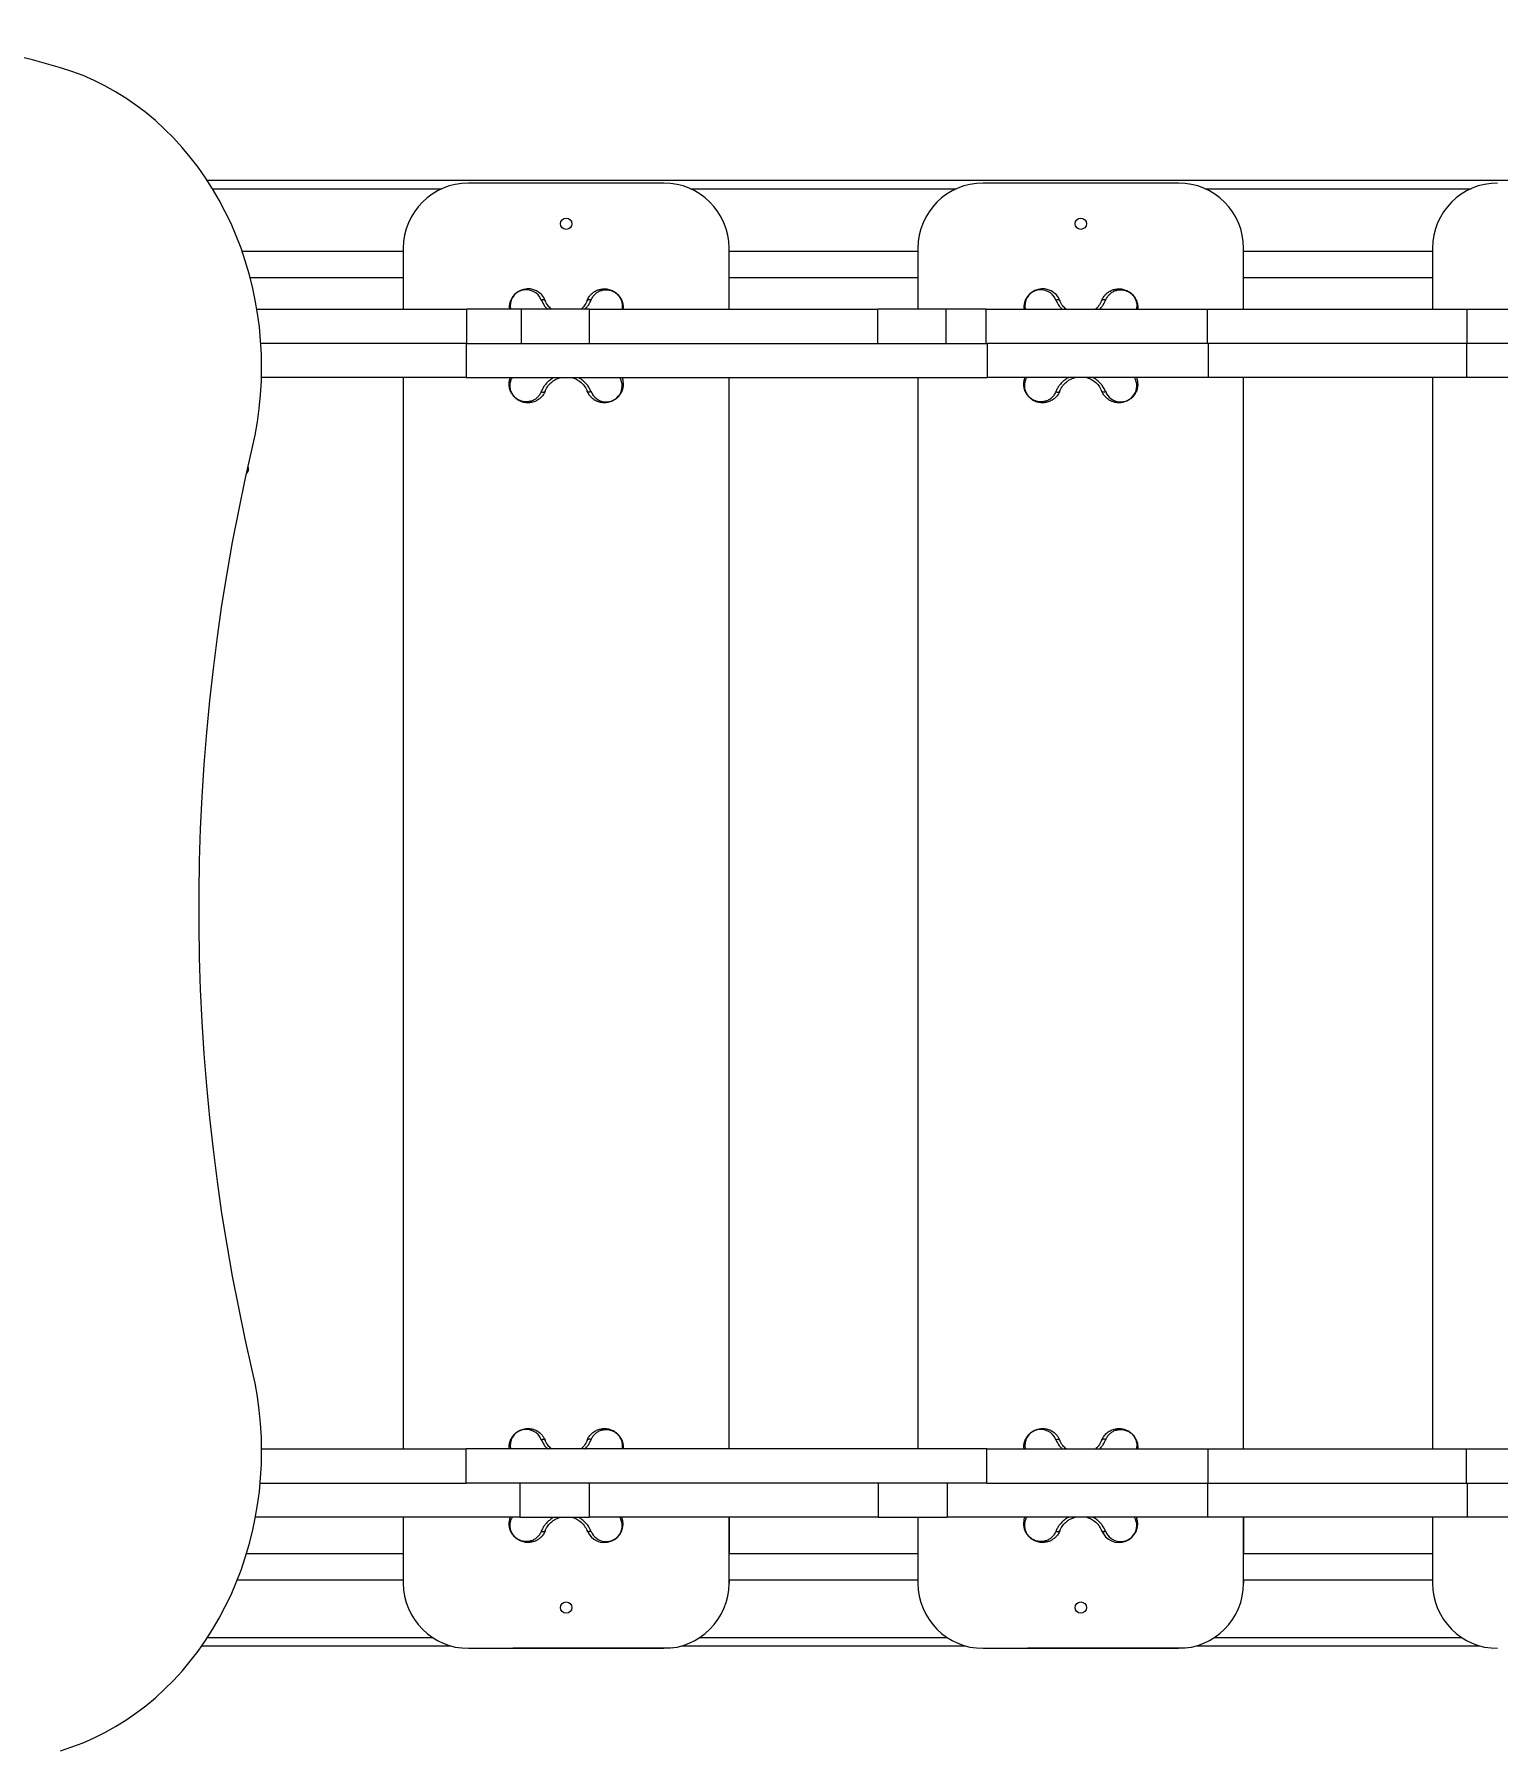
# Model space of a CAD drawing. Header units: millimetres. Extents: x -5010 to 6597, y -5069 to 5109.
# Drawn here: x -2619 to -1720, y -480 to 574 of the extents above; entities that cross this region are included whole.
import ezdxf

# ---------------------------------------------------------------- set-up
doc = ezdxf.new("R2010")
doc.units = ezdxf.units.MM
for name, color, linetype in [('DIKOM_ОБЪЕКТ', 7, 'Continuous'), ('DIKOM_РАЗМЕР_ЗОНА', 7, 'Continuous'), ('DIKOM_РАЗМЕР_ОБЪЕКТА', 7, 'Continuous')]:
    doc.layers.add(name, color=color, linetype=linetype)
doc.styles.add('style1', font='arial.ttf', dxfattribs={"width": 0.8})
doc.dimstyles.new('1-50', dxfattribs={"dimtxt": 300, "dimasz": 200, "dimexe": 100, "dimexo": 0, "dimgap": 100, "dimtad": 1, "dimtxsty": 'style1', "dimcen": 200, "dimclrd": 7, "dimclre": 7, "dimclrt": 7, "dimadec": 1, "dimazin": 2, "dimtfac": 1, "dimtmove": 0, "dimatfit": 2, "dimfxl": 0, "dimlwd": 25, "dimlwe": 18, "dimarcsym": 0})

# ---------------------------------------------------------------- blocks, each defined once
blk = doc.blocks.new('*D10')
at = {"layer": 'Defpoints', "color": 0, "transparency": 16777216}
for p in [(3389.6, 467.8), (-3510.4, -215.5), (3389.6, -2964)]:
    blk.add_point(p, dxfattribs=at)
at = {"layer": 'DIKOM_РАЗМЕР_ОБЪЕКТА', "color": 7, "lineweight": 18, "transparency": 16777216}
for p, q in [((3389.6, 467.8), (3389.6, -3064)), ((-3510.4, -215.5), (-3510.4, -3064))]:
    blk.add_line(p, q, dxfattribs=at)
at = {"layer": 'DIKOM_РАЗМЕР_ОБЪЕКТА', "color": 7, "lineweight": 25, "transparency": 16777216}
blk.add_line((-3310.4, -2964), (3189.6, -2964), dxfattribs=at)
at = {"layer": 'DIKOM_РАЗМЕР_ОБЪЕКТА', "color": 7, "transparency": 16777216}
for points in [[(-3310.4, -2930.7), (-3310.4, -2997.4), (-3510.4, -2964)], [(3189.6, -2930.7), (3189.6, -2997.4), (3389.6, -2964)]]:
    blk.add_solid(points, dxfattribs=at)
at = {"layer": 'DIKOM_РАЗМЕР_ОБЪЕКТА', "color": 7, "transparency": 16777216, "insert": (-85, -2634.3), "char_height": 300, "attachment_point": 5, "style": 'style1'}
blk.add_mtext('{\\H1.5x;6900}', dxfattribs=at)
blk = doc.blocks.new('*D12')
at = {"layer": 'Defpoints', "color": 0, "transparency": 16777216}
for p in [(-5010.4, 5.4), (4889.6, 5.4), (-5010.4, -4969.2)]:
    blk.add_point(p, dxfattribs=at)
at = {"layer": 'DIKOM_РАЗМЕР_ЗОНА', "color": 7, "lineweight": 18, "transparency": 16777216}
for p, q in [((-5010.4, 5.4), (-5010.4, -5069.2)), ((4889.6, 5.4), (4889.6, -5069.2))]:
    blk.add_line(p, q, dxfattribs=at)
at = {"layer": 'DIKOM_РАЗМЕР_ЗОНА', "color": 7, "lineweight": 25, "transparency": 16777216}
blk.add_line((4689.6, -4969.2), (-4810.4, -4969.2), dxfattribs=at)
at = {"layer": 'DIKOM_РАЗМЕР_ЗОНА', "color": 7, "transparency": 16777216}
for points in [[(-4810.4, -4935.9), (-4810.4, -5002.6), (-5010.4, -4969.2)], [(4689.6, -4935.9), (4689.6, -5002.6), (4889.6, -4969.2)]]:
    blk.add_solid(points, dxfattribs=at)
at = {"layer": 'DIKOM_РАЗМЕР_ЗОНА', "color": 7, "transparency": 16777216, "insert": (-57.6, -4639.5), "char_height": 300, "attachment_point": 5, "style": 'style1'}
blk.add_mtext('{\\H1.5x;9900}', dxfattribs=at)

msp = doc.modelspace()

# ---------------------------------------------------------------- linework, layer by layer
at = {"layer": 'DIKOM_ОБЪЕКТ', "color": 7, "linetype": 'Continuous', "lineweight": 15}
for p, q in [((-1126.536, 484.52), (-2512.782, 484.52)), ((-2509.613, 479.52), (-2368.804, 479.52)), ((-2232.441, 483.02), (-2352.441, 483.02)), ((-2216.078, 479.52), (-2052.804, 479.52)), ((-1916.441, 483.02), (-2036.441, 483.02)), ((-1900.078, 479.52), (-1736.804, 479.52)), ((-2392.441, 443.02), (-2392.441, 405.52)), ((-2192.441, 405.52), (-2192.441, 443.02)), ((-2076.441, 443.02), (-2076.441, 405.52)), ((-1876.441, 405.52), (-1876.441, 443.02)), ((-1760.441, 443.02), (-1760.441, 405.52)), ((-2392.441, 441.022), (-2491.41, 441.022)), ((-2076.441, 441.022), (-2192.441, 441.022)), ((-1760.441, 441.022), (-1876.441, 441.022)), ((-2486.518, 425.022), (-2392.441, 425.022)), ((-2192.441, 425.022), (-2076.441, 425.022)), ((-1876.441, 425.022), (-1760.441, 425.022)), ((-2482.352, 405.52), (-2353.447, 405.52)), ((-2353.447, 384.52), (-2353.447, 405.52)), ((-2319.818, 405.52), (-2353.447, 405.52)), ((-2319.818, 384.52), (-2319.818, 405.52)), ((-2278.094, 405.52), (-2319.818, 405.52)), ((-2278.094, 384.52), (-2278.094, 405.52)), ((-2278.094, 405.52), (-2100.963, 405.52)), ((-2257.441, 406.52), (-2257.59, 405.52)), ((-2100.963, 384.52), (-2100.963, 405.52)), ((-2059.158, 405.52), (-2100.963, 405.52)), ((-2059.158, 384.52), (-2059.158, 405.52)), ((-2034.466, 405.52), (-2059.158, 405.52)), ((-2034.466, 384.52), (-2034.466, 405.52)), ((-2034.466, 405.52), (-1898.681, 405.52)), ((-1941.441, 406.52), (-1941.59, 405.52)), ((-1898.681, 384.52), (-1898.681, 405.52)), ((-1898.681, 405.52), (-1739.186, 405.52)), ((-1739.186, 384.52), (-1739.186, 405.52)), ((-1739.186, 405.52), (-1579.443, 405.52)), ((-2353.778, 384.52), (-2479.916, 384.52)), ((-2353.778, 384.52), (-2353.778, 363.52)), ((-2353.778, 384.52), (-2033.999, 384.52)), ((-2033.999, 384.52), (-2033.999, 363.52)), ((-1898.283, 384.52), (-2033.999, 384.52)), ((-1898.283, 384.52), (-1898.283, 363.52)), ((-1739.585, 384.52), (-1898.283, 384.52)), ((-1739.585, 384.52), (-1739.585, 363.52)), ((-1603.8, 384.52), (-1739.585, 384.52)), ((-2353.778, 363.52), (-2479.514, 363.52)), ((-2392.441, 363.52), (-2392.441, -294.48)), ((-2353.778, 363.52), (-2033.999, 363.52)), ((-2192.441, -294.48), (-2192.441, 363.52)), ((-2076.441, 363.52), (-2076.441, -294.48)), ((-1898.283, 363.52), (-2033.999, 363.52)), ((-1739.585, 363.52), (-1898.283, 363.52)), ((-1876.441, -294.48), (-1876.441, 363.52)), ((-1760.441, 363.52), (-1760.441, -294.48)), ((-1603.8, 363.52), (-1739.585, 363.52)), ((-2479.427, -294.48), (-2353.846, -294.48)), ((-2353.846, -315.48), (-2353.846, -294.48)), ((-2034.067, -294.48), (-2353.846, -294.48)), ((-2327.291, -294.48), (-2327.439, -293.48)), ((-2034.067, -315.48), (-2034.067, -294.48)), ((-2034.067, -294.48), (-1898.283, -294.48)), ((-2011.291, -294.48), (-2011.439, -293.48)), ((-1898.283, -315.48), (-1898.283, -294.48)), ((-1898.283, -294.48), (-1739.585, -294.48)), ((-1739.585, -315.48), (-1739.585, -294.48)), ((-1739.585, -294.48), (-1603.868, -294.48)), ((-2480.305, -315.48), (-2353.846, -315.48)), ((-2034.067, -315.48), (-2353.846, -315.48)), ((-2320.874, -315.48), (-2320.874, -336.48)), ((-2278.245, -315.48), (-2278.245, -336.48)), ((-2100.884, -315.48), (-2100.884, -336.48)), ((-2058.425, -315.48), (-2058.425, -336.48)), ((-2034.067, -315.48), (-1898.283, -315.48)), ((-1898.682, -315.48), (-1898.682, -336.48)), ((-1898.283, -315.48), (-1739.585, -315.48)), ((-1739.585, -315.48), (-1603.868, -315.48)), ((-1739.186, -315.48), (-1739.186, -336.48)), ((-2320.874, -336.48), (-2483.233, -336.48)), ((-2392.441, -336.48), (-2392.441, -376.98)), ((-2320.874, -336.48), (-2278.245, -336.48)), ((-2100.884, -336.48), (-2278.245, -336.48)), ((-2192.441, -376.98), (-2192.441, -336.48)), ((-2192.439, -336.48), (-2192.44, -358.983)), ((-2100.884, -336.48), (-2058.425, -336.48)), ((-2076.441, -336.48), (-2076.441, -376.98)), ((-1898.682, -336.48), (-2058.425, -336.48)), ((-1739.186, -336.48), (-1898.682, -336.48)), ((-1876.441, -376.98), (-1876.441, -336.48)), ((-1876.439, -336.48), (-1876.44, -358.983)), ((-1760.441, -336.48), (-1760.441, -376.98)), ((-1603.402, -336.48), (-1739.186, -336.48)), ((-2392.441, -358.978), (-2488.777, -358.978)), ((-2192.441, -358.983), (-2192.44, -358.983)), ((-2076.441, -358.978), (-2192.44, -358.978)), ((-1876.441, -358.983), (-1876.44, -358.983)), ((-1760.441, -358.978), (-1876.44, -358.978)), ((-2494.379, -374.978), (-2392.441, -374.978)), ((-2192.441, -374.978), (-2076.441, -374.978)), ((-2192.441, -374.983), (-2192.44, -374.983)), ((-2192.44, -374.978), (-2192.44, -374.983)), ((-2192.44, -374.983), (-2192.44, -376.983)), ((-1876.441, -374.978), (-1760.441, -374.978)), ((-1876.441, -374.983), (-1876.44, -374.983)), ((-1876.44, -374.978), (-1876.44, -374.983)), ((-1876.44, -374.983), (-1876.44, -376.983)), ((-2374.298, -410.48), (-2512.755, -410.48)), ((-2058.298, -410.48), (-2210.579, -410.48)), ((-1742.298, -410.48), (-1894.579, -410.48)), ((-2516.147, -415.48), (-2363.292, -415.48)), ((-2352.441, -416.98), (-2232.441, -416.98)), ((-2232.441, -416.982), (-2325.197, -416.98)), ((-2221.581, -415.48), (-2047.292, -415.48)), ((-2036.441, -416.98), (-1916.441, -416.98)), ((-1916.441, -416.982), (-2009.198, -416.98)), ((-1905.581, -415.48), (-1731.292, -415.48))]:
    msp.add_line(p, q, dxfattribs=at)
at = {"layer": 'DIKOM_ОБЪЕКТ', "color": 7, "linetype": 'Continuous', "lineweight": 15, "flags": 128}
for points in [[(-2485.173, 320.045), (-2483.43, 328.159), (-2481.998, 336.354), (-2480.879, 344.614), (-2480.076, 352.922), (-2479.591, 361.263), (-2479.423, 369.621), (-2479.574, 377.979), (-2480.044, 386.322), (-2480.831, 394.632), (-2481.934, 402.895), (-2483.35, 411.093), (-2485.078, 419.212), (-2487.113, 427.235), (-2489.451, 435.146), (-2492.089, 442.932), (-2495.021, 450.576), (-2498.241, 458.063), (-2501.743, 465.38), (-2505.521, 472.512), (-2509.567, 479.445), (-2513.873, 486.165), (-2518.43, 492.661), (-2523.232, 498.919), (-2528.266, 504.927), (-2533.525, 510.673), (-2538.997, 516.146), (-2544.673, 521.337), (-2550.54, 526.234), (-2556.589, 530.828), (-2562.807, 535.11), (-2569.182, 539.073), (-2575.702, 542.708), (-2582.354, 546.008), (-2589.125, 548.967), (-2596.003, 551.58), (-2602.973, 553.84)], [(-2307.735, 411.168), (-2307.349, 411.313), (-2306.953, 411.403), (-2306.563, 411.433), (-2306.196, 411.403), (-2305.868, 411.313), (-2305.592, 411.167), (-2305.38, 410.972), (-2305.241, 410.736)], [(-2279.64, 410.736), (-2279.502, 410.972), (-2279.29, 411.167), (-2279.014, 411.313), (-2278.685, 411.403), (-2278.318, 411.433), (-2277.928, 411.403), (-2277.532, 411.313), (-2277.146, 411.168)], [(-1991.735, 411.168), (-1991.349, 411.313), (-1990.953, 411.403), (-1990.563, 411.433), (-1990.196, 411.403), (-1989.868, 411.313), (-1989.592, 411.167), (-1989.38, 410.972), (-1989.241, 410.736)], [(-1963.64, 410.736), (-1963.502, 410.972), (-1963.29, 411.167), (-1963.014, 411.313), (-1962.685, 411.403), (-1962.318, 411.433), (-1961.928, 411.403), (-1961.532, 411.313), (-1961.146, 411.168)], [(-2307.735, 354.873), (-2307.349, 354.728), (-2306.953, 354.638), (-2306.563, 354.608), (-2306.196, 354.638), (-2305.868, 354.728), (-2305.592, 354.874), (-2305.38, 355.069), (-2305.241, 355.305)], [(-2277.146, 354.873), (-2277.532, 354.728), (-2277.928, 354.638), (-2278.318, 354.608), (-2278.685, 354.638), (-2279.014, 354.728), (-2279.29, 354.874), (-2279.502, 355.069), (-2279.64, 355.305)], [(-1991.735, 354.873), (-1991.349, 354.728), (-1990.953, 354.638), (-1990.563, 354.608), (-1990.196, 354.638), (-1989.868, 354.728), (-1989.592, 354.874), (-1989.38, 355.069), (-1989.241, 355.305)], [(-1961.146, 354.873), (-1961.532, 354.728), (-1961.928, 354.638), (-1962.318, 354.608), (-1962.685, 354.638), (-1963.014, 354.728), (-1963.29, 354.874), (-1963.502, 355.069), (-1963.64, 355.305)], [(-2485.173, -246.044), (-2489.503, -226.937), (-2493.531, -207.742), (-2497.254, -188.465), (-2500.671, -169.113), (-2503.781, -149.691), (-2506.583, -130.207), (-2509.076, -110.668), (-2511.26, -91.079), (-2513.133, -71.447), (-2514.694, -51.779), (-2515.944, -32.081), (-2516.882, -12.36), (-2517.507, 7.378), (-2517.82, 27.125), (-2517.82, 46.876), (-2517.507, 66.623), (-2516.882, 86.36), (-2515.944, 106.081), (-2514.694, 125.779), (-2513.133, 145.447), (-2511.26, 165.079), (-2509.076, 184.668), (-2506.583, 204.208), (-2503.781, 223.692), (-2500.671, 243.113), (-2497.254, 262.465), (-2493.531, 281.743), (-2489.503, 300.938), (-2485.173, 320.045)], [(-2602.973, -479.84), (-2596.003, -477.579), (-2589.125, -474.967), (-2582.354, -472.008), (-2575.702, -468.707), (-2569.182, -465.073), (-2562.807, -461.11), (-2556.589, -456.828), (-2550.54, -452.233), (-2544.673, -447.336), (-2538.997, -442.146), (-2533.525, -436.672), (-2528.266, -430.926), (-2523.232, -424.918), (-2518.43, -418.661), (-2513.873, -412.165), (-2509.567, -405.444), (-2505.521, -398.511), (-2501.743, -391.38), (-2498.241, -384.063), (-2495.021, -376.575), (-2492.089, -368.931), (-2489.451, -361.146), (-2487.113, -353.234), (-2485.078, -345.211), (-2483.35, -337.093), (-2481.934, -328.894), (-2480.831, -320.632), (-2480.044, -312.321), (-2479.574, -303.979), (-2479.423, -295.621), (-2479.591, -287.263), (-2480.076, -278.922), (-2480.879, -270.613), (-2481.998, -262.353), (-2483.43, -254.159), (-2485.173, -246.044)], [(-2307.733, -288.832), (-2307.347, -288.687), (-2306.951, -288.597), (-2306.561, -288.567), (-2306.194, -288.597), (-2305.866, -288.687), (-2305.589, -288.833), (-2305.378, -289.028), (-2305.239, -289.264)], [(-2277.144, -288.832), (-2277.53, -288.687), (-2277.926, -288.597), (-2278.316, -288.567), (-2278.683, -288.597), (-2279.012, -288.687), (-2279.288, -288.833), (-2279.499, -289.028), (-2279.638, -289.264)], [(-1991.733, -288.832), (-1991.347, -288.687), (-1990.951, -288.597), (-1990.561, -288.567), (-1990.194, -288.597), (-1989.866, -288.687), (-1989.589, -288.833), (-1989.378, -289.028), (-1989.239, -289.264)], [(-1961.144, -288.832), (-1961.53, -288.687), (-1961.926, -288.597), (-1962.316, -288.567), (-1962.683, -288.597), (-1963.011, -288.687), (-1963.287, -288.833), (-1963.499, -289.028), (-1963.638, -289.264)], [(-2305.239, -344.695), (-2305.378, -344.931), (-2305.589, -345.126), (-2305.866, -345.272), (-2306.194, -345.362), (-2306.561, -345.392), (-2306.951, -345.362), (-2307.347, -345.272), (-2307.733, -345.127)], [(-2277.144, -345.127), (-2277.53, -345.272), (-2277.926, -345.362), (-2278.316, -345.392), (-2278.683, -345.362), (-2279.012, -345.272), (-2279.288, -345.126), (-2279.499, -344.931), (-2279.638, -344.695)], [(-1989.239, -344.695), (-1989.378, -344.931), (-1989.589, -345.126), (-1989.866, -345.272), (-1990.194, -345.362), (-1990.561, -345.392), (-1990.951, -345.362), (-1991.347, -345.272), (-1991.733, -345.127)], [(-1961.144, -345.127), (-1961.53, -345.272), (-1961.926, -345.362), (-1962.316, -345.392), (-1962.683, -345.362), (-1963.011, -345.272), (-1963.287, -345.126), (-1963.499, -344.931), (-1963.638, -344.695)], [(-2295.917, -392.386), (-2295.94, -391.98), (-2295.892, -391.399)], [(-2227.205, -416.638), (-2228.52, -416.789), (-2232.441, -416.982)], [(-1911.205, -416.638), (-1912.52, -416.789), (-1916.441, -416.982)]]:
    msp.add_lwpolyline(points, dxfattribs=at)
at = {"layer": 'DIKOM_ОБЪЕКТ', "color": 7, "linetype": 'Continuous', "lineweight": 15}
for centre in [(-2292.441, 458.02), (-1976.441, 458.02), (-2292.441, -391.98), (-1976.441, -391.98)]:
    msp.add_circle(centre, 3.5, dxfattribs=at)
for centre, radius, start, end in [((-2743.526, 82.378), 491.967, 73.399503, 89.971058), ((-2352.441, 443.02), 40, 90, 180), ((-2232.441, 443.02), 40, 0, 90), ((-2036.441, 443.02), 40, 90, 180), ((-1916.441, 443.02), 40, 0, 90), ((-1720.441, 443.02), 40, 90, 180), ((-2315.936, 406.533), 11.491, 21.452621, 185.05592), ((-2316.94, 407.575), 9.881, 21.322053, 191.998451), ((-1999.936, 406.533), 11.491, 21.452745, 185.055796), ((-2000.94, 407.574), 9.882, 21.322699, 191.997407), ((-2267.934, 358.481), 9.894, 201.388321, 30.617274), ((-1951.934, 358.481), 9.894, 201.388025, 30.617267), ((-2491.441, 307.52), 4, 313.327722, 21.487408), ((-2316.938, -292.425), 9.881, 21.321951, 191.998387), ((-2000.938, -292.425), 9.881, 21.322193, 191.997946), ((-2268.941, -340.486), 11.495, 201.474547, 20.399775), ((-2267.932, -341.519), 9.894, 201.387645, 30.61795), ((-1952.941, -340.486), 11.495, 201.474604, 20.399718), ((-1951.932, -341.519), 9.894, 201.387958, 30.617637), ((-2352.441, -376.98), 40, 180, 270), ((-2232.441, -376.98), 40, 270, 0), ((-2036.441, -376.98), 40, 180, 270), ((-1916.441, -376.98), 40, 270, 0), ((-1720.441, -376.98), 40, 180, 270)]:
    msp.add_arc(centre, radius, start, end, dxfattribs=at)
for points, knots in [([(-2307.735, 411.168), (-2307.118, 409.908), (-2306.186, 408.004), (-2304.713, 406.142), (-2304.047, 405.563), (-2303.998, 405.52)], [0, 0, 0, 0, 0.64439077, 0.97386591, 1, 1, 1, 1]), ([(-2280.882, 405.52), (-2280.84, 405.557), (-2280.185, 406.123), (-2279.227, 407.375), (-2277.986, 409.228), (-2277.429, 410.514), (-2277.146, 411.168)], [0, 0, 0, 0, 0.02244591, 0.34805663, 0.66862866, 1, 1, 1, 1]), ([(-2279.64, 410.736), (-2279.479, 411.111), (-2279.145, 411.887), (-2278.486, 412.974), (-2277.804, 413.874), (-2277.131, 414.607), (-2276.498, 415.204), (-2275.77, 415.79), (-2275.031, 416.288), (-2274.23, 416.745), (-2273.384, 417.144), (-2272.511, 417.464), (-2271.551, 417.735), (-2270.524, 417.932), (-2269.326, 418.034), (-2268.096, 418.012), (-2266.827, 417.851), (-2265.527, 417.53), (-2264.316, 417.075), (-2263.222, 416.519), (-2261.91, 415.681), (-2260.677, 414.591), (-2259.651, 413.334), (-2259.013, 412.362), (-2258.487, 411.355), (-2257.95, 410.03), (-2257.525, 408.386), (-2257.469, 407.141), (-2257.441, 406.52)], [0, 0, 0, 0, 0.0390545, 0.08067483, 0.12489419, 0.15236824, 0.18231838, 0.21475033, 0.24967019, 0.27592033, 0.31222059, 0.3487684, 0.37442415, 0.4175244, 0.45845382, 0.49857799, 0.54174665, 0.58353746, 0.62403663, 0.65659362, 0.68672256, 0.74934796, 0.77995778, 0.81223515, 0.84226663, 0.87505112, 0.93775868, 1, 1, 1, 1]), ([(-2277.146, 411.168), (-2276.789, 411.908), (-2276.073, 413.391), (-2274.485, 415.067), (-2272.66, 416.336), (-2270.625, 417.154), (-2268.425, 417.519), (-2266.433, 417.397), (-2264.769, 416.962), (-2263.667, 416.506), (-2262.791, 416.024), (-2261.909, 415.44), (-2260.854, 414.544), (-2259.79, 413.271), (-2259.008, 411.939), (-2258.483, 410.643), (-2258.066, 408.986), (-2257.921, 407.247), (-2258.174, 406.022), (-2258.278, 405.52)], [0, 0, 0, 0, 0.08540542, 0.17099179, 0.25621827, 0.34168079, 0.42649632, 0.51213855, 0.55800723, 0.59780329, 0.62150078, 0.64343618, 0.68380132, 0.7267261, 0.7696847, 0.81254889, 0.85553075, 0.94081815, 1, 1, 1, 1]), ([(-1991.735, 411.168), (-1991.118, 409.908), (-1990.185, 408.004), (-1988.713, 406.142), (-1988.047, 405.563), (-1987.998, 405.52)], [0, 0, 0, 0, 0.64439573, 0.97386571, 1, 1, 1, 1]), ([(-1964.882, 405.52), (-1964.84, 405.557), (-1964.185, 406.123), (-1963.227, 407.375), (-1961.985, 409.228), (-1961.429, 410.514), (-1961.146, 411.168)], [0, 0, 0, 0, 0.02244601, 0.34805054, 0.66863634, 1, 1, 1, 1]), ([(-1963.64, 410.736), (-1963.479, 411.111), (-1963.145, 411.887), (-1962.486, 412.974), (-1961.804, 413.874), (-1961.131, 414.607), (-1960.498, 415.204), (-1959.77, 415.79), (-1959.031, 416.288), (-1958.23, 416.745), (-1957.384, 417.144), (-1956.51, 417.464), (-1955.551, 417.735), (-1954.524, 417.932), (-1953.325, 418.034), (-1952.096, 418.012), (-1950.827, 417.851), (-1949.527, 417.53), (-1948.315, 417.075), (-1947.221, 416.519), (-1945.91, 415.681), (-1944.677, 414.591), (-1943.651, 413.334), (-1943.013, 412.362), (-1942.487, 411.355), (-1941.95, 410.03), (-1941.525, 408.386), (-1941.469, 407.141), (-1941.441, 406.52)], [0, 0, 0, 0, 0.03905249, 0.08067405, 0.12489344, 0.15236595, 0.18231776, 0.21475146, 0.24966764, 0.27591972, 0.312222, 0.34876982, 0.37442346, 0.41752591, 0.45845536, 0.49857722, 0.5417459, 0.58353672, 0.62403839, 0.65659539, 0.68672189, 0.74934732, 0.77995716, 0.81223454, 0.84226733, 0.87505082, 0.93775904, 1, 1, 1, 1]), ([(-1961.146, 411.168), (-1960.789, 411.908), (-1960.073, 413.391), (-1958.485, 415.067), (-1956.66, 416.336), (-1954.625, 417.154), (-1952.425, 417.519), (-1950.433, 417.397), (-1948.769, 416.961), (-1947.667, 416.506), (-1946.791, 416.024), (-1945.909, 415.44), (-1944.854, 414.544), (-1943.79, 413.271), (-1943.008, 411.939), (-1942.483, 410.643), (-1942.066, 408.986), (-1941.921, 407.247), (-1942.174, 406.022), (-1942.278, 405.52)], [0, 0, 0, 0, 0.08540637, 0.17099403, 0.25621708, 0.34168135, 0.42649878, 0.51213874, 0.55800737, 0.59780573, 0.62149841, 0.64343617, 0.68380126, 0.72672599, 0.76968595, 0.81254913, 0.85553093, 0.94081823, 1, 1, 1, 1]), ([(-2301.475, 405.52), (-2302.177, 406.169), (-2303.917, 407.775), (-2304.747, 409.63), (-2305.241, 410.736)], [0, 0, 0, 0, 0.40402848, 1, 1, 1, 1]), ([(-2279.64, 410.736), (-2280.159, 409.633), (-2280.838, 408.19), (-2282.232, 406.539), (-2282.848, 405.883), (-2283.23, 405.565), (-2283.284, 405.52)], [0, 0, 0, 0, 0.60435139, 0.79091512, 0.97048053, 1, 1, 1, 1]), ([(-1985.475, 405.52), (-1986.178, 406.169), (-1987.917, 407.775), (-1988.747, 409.63), (-1989.241, 410.736)], [0, 0, 0, 0, 0.40403266, 1, 1, 1, 1]), ([(-1963.64, 410.736), (-1964.159, 409.633), (-1964.838, 408.19), (-1966.232, 406.539), (-1966.848, 405.883), (-1967.23, 405.565), (-1967.284, 405.52)], [0, 0, 0, 0, 0.60435408, 0.79091703, 0.97049008, 1, 1, 1, 1]), ([(-2305.241, 355.305), (-2305.427, 354.879), (-2305.811, 353.998), (-2306.552, 352.836), (-2307.419, 351.758), (-2308.351, 350.848), (-2309.407, 350.027), (-2310.524, 349.346), (-2311.74, 348.789), (-2313.014, 348.372), (-2314.294, 348.114), (-2315.649, 347.999), (-2316.975, 348.039), (-2318.415, 348.259), (-2319.825, 348.66), (-2321.291, 349.299), (-2322.723, 350.177), (-2324.107, 351.354), (-2325.084, 352.503), (-2325.73, 353.465), (-2326.266, 354.408), (-2326.803, 355.639), (-2327.185, 356.983), (-2327.385, 358.227), (-2327.455, 359.3), (-2327.427, 360.342), (-2327.301, 361.406), (-2327.081, 362.477), (-2326.832, 363.181), (-2326.712, 363.52)], [0, 0, 0, 0, 0.03889632, 0.08045477, 0.11899801, 0.16108026, 0.19767981, 0.24128821, 0.28166249, 0.32172143, 0.36537912, 0.40147471, 0.44471185, 0.48222459, 0.52525765, 0.56288712, 0.60334843, 0.64386232, 0.68434227, 0.70405678, 0.7248537, 0.76255392, 0.80568482, 0.83757565, 0.86916625, 0.8997022, 0.93069371, 0.96663381, 1, 1, 1, 1]), ([(-2307.735, 354.873), (-2308.092, 354.133), (-2308.808, 352.65), (-2310.396, 350.974), (-2312.221, 349.705), (-2314.257, 348.887), (-2316.457, 348.522), (-2318.448, 348.644), (-2320.112, 349.079), (-2321.215, 349.535), (-2322.091, 350.017), (-2322.972, 350.601), (-2324.028, 351.497), (-2325.092, 352.77), (-2325.873, 354.102), (-2326.397, 355.398), (-2326.82, 357.056), (-2326.945, 359.028), (-2326.544, 361.209), (-2326.035, 362.723), (-2325.535, 363.421), (-2325.464, 363.52)], [0, 0, 0, 0, 0.07588458, 0.15193242, 0.22765505, 0.30359037, 0.37895438, 0.45504554, 0.49580087, 0.5311647, 0.55221619, 0.57170627, 0.60757158, 0.64571118, 0.68388337, 0.72196742, 0.76015774, 0.83593746, 0.91198377, 0.98744108, 1, 1, 1, 1]), ([(-2299.792, 363.52), (-2299.915, 363.469), (-2300.847, 363.076), (-2302.332, 362.023), (-2304.183, 360.444), (-2305.675, 358.677), (-2306.891, 356.81), (-2307.45, 355.526), (-2307.735, 354.873)], [0, 0, 0, 0, 0.02936014, 0.22318451, 0.41740638, 0.61146023, 0.8025185, 1, 1, 1, 1]), ([(-2305.241, 355.305), (-2304.72, 356.406), (-2304.037, 357.848), (-2302.655, 359.505), (-2301.787, 360.384), (-2300.615, 361.374), (-2299.057, 362.375), (-2297.387, 363.179), (-2296.288, 363.436), (-2295.926, 363.52)], [0, 0, 0, 0, 0.32629083, 0.42701532, 0.52396146, 0.61739625, 0.77590707, 0.92625241, 1, 1, 1, 1]), ([(-2288.787, 363.52), (-2288.461, 363.425), (-2287.66, 363.191), (-2286.453, 362.675), (-2285.177, 361.978), (-2283.323, 360.685), (-2281.146, 358.462), (-2280.161, 356.397), (-2279.64, 355.305)], [0, 0, 0, 0, 0.06907491, 0.16943304, 0.2731751, 0.38087664, 0.67250429, 1, 1, 1, 1]), ([(-2277.146, 354.873), (-2277.749, 356.141), (-2278.659, 358.057), (-2280.668, 360.407), (-2282.498, 361.986), (-2283.99, 363.047), (-2284.948, 363.456), (-2285.1, 363.52)], [0, 0, 0, 0, 0.3836441, 0.57978779, 0.77015536, 0.96356478, 1, 1, 1, 1]), ([(-2257.441, 359.52), (-2257.454, 359.092), (-2257.481, 358.248), (-2257.705, 356.963), (-2258.048, 355.765), (-2258.492, 354.677), (-2259.182, 353.354), (-2260.125, 352.055), (-2261.297, 350.899), (-2262.238, 350.151), (-2263.231, 349.516), (-2264.326, 348.961), (-2265.536, 348.508), (-2266.833, 348.189), (-2267.992, 348.042), (-2269.036, 348.009), (-2269.926, 348.051), (-2270.835, 348.166), (-2271.663, 348.336), (-2272.532, 348.584), (-2273.402, 348.905), (-2274.237, 349.3), (-2275.123, 349.805), (-2276.012, 350.422), (-2276.92, 351.212), (-2277.884, 352.24), (-2278.849, 353.55), (-2279.385, 354.739), (-2279.64, 355.305)], [0, 0, 0, 0, 0.04316534, 0.08495633, 0.12549823, 0.15805125, 0.18789514, 0.25062595, 0.28173912, 0.31356036, 0.34377255, 0.37643176, 0.4168585, 0.45855761, 0.50159225, 0.53107849, 0.56376483, 0.5928907, 0.62637435, 0.65248291, 0.68843207, 0.72458373, 0.75027487, 0.79629276, 0.83789119, 0.87507801, 0.9404463, 1, 1, 1, 1]), ([(-2258.168, 363.52), (-2258.14, 363.454), (-2258.069, 363.285), (-2258.004, 363.076), (-2257.954, 362.918), (-2257.618, 361.81), (-2257.528, 360.655), (-2257.441, 359.52)], [0, 0, 0, 0, 0.05411886, 0.13693395, 0.16255634, 0.17765839, 1, 1, 1, 1]), ([(-1989.241, 355.305), (-1989.427, 354.879), (-1989.811, 353.998), (-1990.552, 352.836), (-1991.419, 351.758), (-1992.351, 350.848), (-1993.407, 350.027), (-1994.524, 349.346), (-1995.74, 348.789), (-1997.014, 348.372), (-1998.294, 348.114), (-1999.648, 347.999), (-2000.975, 348.039), (-2002.415, 348.259), (-2003.825, 348.66), (-2005.291, 349.299), (-2006.723, 350.177), (-2008.107, 351.354), (-2009.084, 352.503), (-2009.73, 353.465), (-2010.266, 354.408), (-2010.803, 355.639), (-2011.184, 356.983), (-2011.385, 358.226), (-2011.455, 359.3), (-2011.427, 360.342), (-2011.301, 361.406), (-2011.081, 362.477), (-2010.832, 363.181), (-2010.712, 363.52)], [0, 0, 0, 0, 0.0388972, 0.08045673, 0.11899868, 0.16107948, 0.19767901, 0.2412874, 0.28166342, 0.32172234, 0.36538, 0.4014736, 0.44471276, 0.48222548, 0.52525851, 0.56288797, 0.60335141, 0.64386326, 0.68434147, 0.70405741, 0.72485431, 0.76255452, 0.80568478, 0.83757593, 0.86916638, 0.89970227, 0.93069353, 0.96663443, 1, 1, 1, 1]), ([(-1991.735, 354.873), (-1992.092, 354.133), (-1992.808, 352.65), (-1994.396, 350.974), (-1996.221, 349.705), (-1998.257, 348.887), (-2000.457, 348.522), (-2002.448, 348.644), (-2004.112, 349.079), (-2005.215, 349.535), (-2006.091, 350.017), (-2006.972, 350.601), (-2008.028, 351.497), (-2009.092, 352.77), (-2009.873, 354.102), (-2010.397, 355.398), (-2010.82, 357.056), (-2010.945, 359.028), (-2010.545, 361.209), (-2010.035, 362.723), (-2009.535, 363.421), (-2009.463, 363.52)], [0, 0, 0, 0, 0.07588534, 0.15193176, 0.22765569, 0.30359083, 0.37895288, 0.45504577, 0.49580302, 0.5311626, 0.55221616, 0.57170832, 0.6075715, 0.64571102, 0.68388185, 0.72196667, 0.7601569, 0.83593644, 0.91198229, 0.98744009, 1, 1, 1, 1]), ([(-1983.792, 363.52), (-1983.915, 363.469), (-1984.847, 363.076), (-1986.332, 362.023), (-1988.183, 360.444), (-1989.675, 358.677), (-1990.891, 356.81), (-1991.45, 355.526), (-1991.735, 354.873)], [0, 0, 0, 0, 0.0293531, 0.22317961, 0.41740362, 0.61145961, 0.80251632, 1, 1, 1, 1]), ([(-1989.241, 355.305), (-1988.72, 356.407), (-1988.038, 357.848), (-1986.655, 359.505), (-1985.787, 360.383), (-1984.615, 361.374), (-1983.057, 362.375), (-1981.387, 363.179), (-1980.287, 363.436), (-1979.926, 363.52)], [0, 0, 0, 0, 0.32628353, 0.42701146, 0.52396163, 0.61739087, 0.77590088, 0.92624545, 1, 1, 1, 1]), ([(-1972.787, 363.52), (-1972.461, 363.425), (-1971.66, 363.191), (-1970.453, 362.675), (-1969.177, 361.978), (-1967.323, 360.685), (-1965.146, 358.462), (-1964.161, 356.397), (-1963.64, 355.305)], [0, 0, 0, 0, 0.06906087, 0.1694265, 0.27316293, 0.38086518, 0.6724993, 1, 1, 1, 1]), ([(-1961.146, 354.873), (-1961.749, 356.141), (-1962.659, 358.058), (-1964.668, 360.407), (-1966.498, 361.986), (-1967.99, 363.047), (-1968.948, 363.456), (-1969.1, 363.52)], [0, 0, 0, 0, 0.3836409, 0.5797908, 0.77015994, 0.96356448, 1, 1, 1, 1]), ([(-1941.441, 359.52), (-1941.454, 359.092), (-1941.481, 358.248), (-1941.705, 356.963), (-1942.048, 355.765), (-1942.492, 354.677), (-1943.182, 353.354), (-1944.125, 352.055), (-1945.297, 350.899), (-1946.238, 350.151), (-1947.231, 349.516), (-1948.326, 348.961), (-1949.536, 348.509), (-1950.833, 348.189), (-1951.992, 348.042), (-1953.036, 348.009), (-1953.926, 348.051), (-1954.835, 348.166), (-1955.663, 348.336), (-1956.532, 348.584), (-1957.403, 348.905), (-1958.237, 349.3), (-1959.123, 349.806), (-1960.012, 350.422), (-1960.92, 351.212), (-1961.883, 352.24), (-1962.85, 353.55), (-1963.385, 354.739), (-1963.64, 355.305)], [0, 0, 0, 0, 0.04316526, 0.0849563, 0.12549754, 0.15805262, 0.18789655, 0.25062391, 0.28173712, 0.31356075, 0.34377053, 0.37642978, 0.4168615, 0.45855581, 0.5015905, 0.5310791, 0.56376548, 0.59289138, 0.62637508, 0.65248154, 0.68843489, 0.72458659, 0.75027584, 0.79629378, 0.83789226, 0.87507756, 0.94044729, 1, 1, 1, 1]), ([(-1942.168, 363.52), (-1942.14, 363.454), (-1942.068, 363.285), (-1942.004, 363.076), (-1941.954, 362.918), (-1941.618, 361.81), (-1941.529, 360.655), (-1941.441, 359.52)], [0, 0, 0, 0, 0.05411927, 0.13692512, 0.16255236, 0.17765453, 1, 1, 1, 1]), ([(-2327.439, -293.48), (-2327.425, -293.051), (-2327.398, -292.207), (-2327.175, -290.922), (-2326.831, -289.724), (-2326.388, -288.636), (-2325.697, -287.313), (-2324.754, -286.014), (-2323.582, -284.858), (-2322.641, -284.11), (-2321.649, -283.475), (-2320.554, -282.921), (-2319.343, -282.468), (-2318.046, -282.148), (-2316.887, -282.001), (-2315.843, -281.968), (-2314.953, -282.01), (-2314.044, -282.125), (-2313.216, -282.296), (-2312.347, -282.543), (-2311.477, -282.864), (-2310.642, -283.259), (-2309.756, -283.765), (-2308.868, -284.381), (-2307.959, -285.171), (-2306.996, -286.199), (-2306.03, -287.509), (-2305.494, -288.698), (-2305.239, -289.264)], [0, 0, 0, 0, 0.04316585, 0.08495618, 0.12549862, 0.15805158, 0.18789481, 0.25062259, 0.28173517, 0.31356106, 0.3437687, 0.37643281, 0.41685949, 0.45855838, 0.50158819, 0.53107906, 0.56376534, 0.59289116, 0.62637488, 0.65248324, 0.68843253, 0.72458413, 0.75027523, 0.79629272, 0.83789146, 0.87507821, 0.94044639, 1, 1, 1, 1]), ([(-2279.638, -289.264), (-2279.452, -288.838), (-2279.068, -287.957), (-2278.327, -286.795), (-2277.461, -285.718), (-2276.528, -284.807), (-2275.472, -283.986), (-2274.355, -283.305), (-2273.139, -282.748), (-2271.866, -282.331), (-2270.586, -282.073), (-2269.231, -281.958), (-2267.904, -281.998), (-2266.464, -282.218), (-2265.054, -282.619), (-2263.589, -283.258), (-2262.156, -284.136), (-2260.772, -285.314), (-2259.795, -286.462), (-2259.149, -287.424), (-2258.613, -288.367), (-2258.076, -289.598), (-2257.695, -290.942), (-2257.493, -292.186), (-2257.429, -293.258), (-2257.433, -294.022), (-2257.481, -294.417), (-2257.489, -294.48)], [0, 0, 0, 0, 0.0429597, 0.08885908, 0.13142829, 0.17790617, 0.21832867, 0.26649212, 0.31108341, 0.35532681, 0.40354469, 0.44340617, 0.49116406, 0.53259522, 0.58012323, 0.62168297, 0.6663706, 0.7111163, 0.75582507, 0.77759884, 0.80056746, 0.84220561, 0.88984226, 0.9250642, 0.95995398, 0.99368007, 1, 1, 1, 1]), ([(-2277.144, -288.832), (-2276.787, -288.092), (-2276.071, -286.609), (-2274.483, -284.933), (-2272.658, -283.664), (-2270.623, -282.846), (-2268.423, -282.481), (-2266.431, -282.603), (-2264.767, -283.038), (-2263.665, -283.494), (-2262.788, -283.976), (-2261.907, -284.56), (-2260.852, -285.456), (-2259.787, -286.729), (-2259.006, -288.061), (-2258.481, -289.357), (-2258.064, -291.014), (-2257.919, -292.753), (-2258.172, -293.978), (-2258.276, -294.48)], [0, 0, 0, 0, 0.08540582, 0.1709921, 0.2562185, 0.34168094, 0.42650039, 0.51213827, 0.55800676, 0.59780278, 0.62150057, 0.64343555, 0.68380065, 0.72672597, 0.76968738, 0.81254901, 0.85553139, 0.94081871, 1, 1, 1, 1]), ([(-2011.439, -293.48), (-2011.425, -293.051), (-2011.398, -292.207), (-2011.174, -290.922), (-2010.832, -289.724), (-2010.388, -288.636), (-2009.697, -287.313), (-2008.754, -286.014), (-2007.582, -284.858), (-2006.641, -284.11), (-2005.649, -283.475), (-2004.554, -282.921), (-2003.343, -282.468), (-2002.046, -282.148), (-2000.887, -282.001), (-1999.843, -281.968), (-1998.953, -282.01), (-1998.044, -282.125), (-1997.216, -282.296), (-1996.347, -282.543), (-1995.477, -282.864), (-1994.642, -283.259), (-1993.756, -283.765), (-1992.868, -284.381), (-1991.959, -285.171), (-1990.996, -286.199), (-1990.029, -287.509), (-1989.494, -288.698), (-1989.239, -289.264)], [0, 0, 0, 0, 0.04316582, 0.08495664, 0.12549775, 0.15805281, 0.1878961, 0.25062402, 0.28173667, 0.31356028, 0.34377043, 0.37642965, 0.41686135, 0.45855548, 0.50159014, 0.53108107, 0.56376514, 0.59289102, 0.62637481, 0.6524811, 0.68843462, 0.72458629, 0.75027553, 0.79629495, 0.83789208, 0.87507734, 0.9404484, 1, 1, 1, 1]), ([(-1963.638, -289.264), (-1963.453, -288.838), (-1963.068, -287.957), (-1962.327, -286.795), (-1961.461, -285.718), (-1960.528, -284.807), (-1959.472, -283.986), (-1958.355, -283.305), (-1957.139, -282.748), (-1955.866, -282.331), (-1954.586, -282.073), (-1953.231, -281.958), (-1951.904, -281.998), (-1950.464, -282.218), (-1949.054, -282.619), (-1947.589, -283.258), (-1946.156, -284.136), (-1944.772, -285.314), (-1943.795, -286.463), (-1943.149, -287.424), (-1942.613, -288.367), (-1942.076, -289.598), (-1941.695, -290.942), (-1941.492, -292.186), (-1941.43, -293.258), (-1941.433, -294.022), (-1941.481, -294.417), (-1941.489, -294.48)], [0, 0, 0, 0, 0.04296067, 0.08886123, 0.131429, 0.17790529, 0.21832776, 0.26649118, 0.31108438, 0.35532775, 0.4035456, 0.44340924, 0.49116485, 0.53259599, 0.58012396, 0.62168367, 0.66637364, 0.71111709, 0.75582393, 0.77759926, 0.80056787, 0.84220599, 0.88984193, 0.9250646, 0.95995406, 0.99368007, 1, 1, 1, 1]), ([(-1961.144, -288.832), (-1960.787, -288.092), (-1960.071, -286.609), (-1958.483, -284.933), (-1956.658, -283.664), (-1954.623, -282.846), (-1952.423, -282.481), (-1950.431, -282.603), (-1948.767, -283.038), (-1947.665, -283.494), (-1946.788, -283.976), (-1945.907, -284.56), (-1944.852, -285.456), (-1943.787, -286.729), (-1943.006, -288.061), (-1942.481, -289.357), (-1942.064, -291.014), (-1941.919, -292.753), (-1942.172, -293.978), (-1942.276, -294.48)], [0, 0, 0, 0, 0.08540585, 0.17099355, 0.2562183, 0.34168077, 0.42649824, 0.51213829, 0.55800906, 0.59780508, 0.62150049, 0.64343787, 0.68380298, 0.72672636, 0.76968636, 0.81254897, 0.85553136, 0.9408187, 1, 1, 1, 1]), ([(-2307.733, -288.832), (-2307.116, -290.092), (-2306.183, -291.995), (-2304.711, -293.858), (-2304.045, -294.437), (-2303.996, -294.48)], [0, 0, 0, 0, 0.64440351, 0.97386777, 1, 1, 1, 1]), ([(-2301.472, -294.48), (-2302.175, -293.831), (-2303.915, -292.225), (-2304.744, -290.37), (-2305.239, -289.264)], [0, 0, 0, 0, 0.40403359, 1, 1, 1, 1]), ([(-2279.638, -289.264), (-2280.157, -290.367), (-2280.836, -291.81), (-2282.23, -293.461), (-2282.846, -294.117), (-2283.228, -294.435), (-2283.282, -294.48)], [0, 0, 0, 0, 0.6043568, 0.79091897, 0.97048078, 1, 1, 1, 1]), ([(-2280.88, -294.48), (-2280.838, -294.443), (-2280.183, -293.877), (-2279.225, -292.625), (-2277.983, -290.772), (-2277.427, -289.486), (-2277.144, -288.832)], [0, 0, 0, 0, 0.02244385, 0.34805656, 0.66864061, 1, 1, 1, 1]), ([(-1991.733, -288.832), (-1991.116, -290.092), (-1990.183, -291.996), (-1988.711, -293.858), (-1988.045, -294.437), (-1987.996, -294.48)], [0, 0, 0, 0, 0.64439474, 0.97386769, 1, 1, 1, 1]), ([(-1985.472, -294.48), (-1986.175, -293.831), (-1987.915, -292.225), (-1988.745, -290.37), (-1989.239, -289.264)], [0, 0, 0, 0, 0.4040315, 1, 1, 1, 1]), ([(-1963.638, -289.264), (-1964.157, -290.367), (-1964.836, -291.81), (-1966.23, -293.461), (-1966.846, -294.117), (-1967.228, -294.435), (-1967.282, -294.48)], [0, 0, 0, 0, 0.6043476, 0.79091016, 0.97048071, 1, 1, 1, 1]), ([(-1964.88, -294.48), (-1964.838, -294.443), (-1964.183, -293.877), (-1963.225, -292.625), (-1961.983, -290.772), (-1961.427, -289.486), (-1961.144, -288.832)], [0, 0, 0, 0, 0.02244389, 0.34805709, 0.66863549, 1, 1, 1, 1]), ([(-2327.439, -340.48), (-2327.342, -339.34), (-2327.241, -338.139), (-2326.856, -336.845), (-2326.742, -336.636), (-2326.656, -336.48)], [0, 0, 0, 0, 0.82441805, 0.86826981, 1, 1, 1, 1]), ([(-2307.733, -345.127), (-2308.09, -345.867), (-2308.806, -347.35), (-2310.394, -349.026), (-2312.219, -350.295), (-2314.255, -351.113), (-2316.455, -351.478), (-2318.446, -351.356), (-2320.11, -350.921), (-2321.212, -350.465), (-2322.089, -349.983), (-2322.97, -349.399), (-2324.025, -348.503), (-2325.09, -347.23), (-2325.871, -345.898), (-2326.395, -344.602), (-2326.818, -342.944), (-2326.943, -340.972), (-2326.542, -338.791), (-2326.033, -337.277), (-2325.533, -336.579), (-2325.461, -336.48)], [0, 0, 0, 0, 0.07588492, 0.15192984, 0.22765559, 0.30359083, 0.37895475, 0.45504586, 0.495801, 0.53116063, 0.55221663, 0.57170634, 0.60757204, 0.6457116, 0.68388374, 0.72196723, 0.76015801, 0.83593764, 0.91198387, 0.9874411, 1, 1, 1, 1]), ([(-2299.79, -336.48), (-2299.913, -336.531), (-2300.845, -336.924), (-2302.33, -337.977), (-2304.181, -339.556), (-2305.673, -341.323), (-2306.889, -343.19), (-2307.448, -344.474), (-2307.733, -345.127)], [0, 0, 0, 0, 0.02936094, 0.22318434, 0.41740627, 0.61146153, 0.80251844, 1, 1, 1, 1]), ([(-2305.239, -344.695), (-2304.717, -343.593), (-2304.035, -342.152), (-2302.653, -340.495), (-2301.785, -339.616), (-2300.613, -338.626), (-2299.054, -337.625), (-2297.384, -336.821), (-2296.285, -336.564), (-2295.923, -336.48)], [0, 0, 0, 0, 0.32628227, 0.42700585, 0.52394998, 0.61738501, 0.77589441, 0.9262384, 1, 1, 1, 1]), ([(-2288.785, -336.48), (-2288.458, -336.575), (-2287.657, -336.809), (-2286.451, -337.325), (-2285.175, -338.022), (-2283.321, -339.315), (-2281.144, -341.538), (-2280.159, -343.603), (-2279.638, -344.695)], [0, 0, 0, 0, 0.06906161, 0.16941995, 0.27316382, 0.38086537, 0.67249686, 1, 1, 1, 1]), ([(-2277.144, -345.127), (-2277.747, -343.859), (-2278.657, -341.942), (-2280.665, -339.593), (-2282.496, -338.014), (-2283.988, -336.953), (-2284.946, -336.544), (-2285.098, -336.48)], [0, 0, 0, 0, 0.38363476, 0.57978818, 0.77015378, 0.96354945, 1, 1, 1, 1]), ([(-2011.439, -340.48), (-2011.342, -339.34), (-2011.241, -338.139), (-2010.856, -336.845), (-2010.742, -336.636), (-2010.656, -336.48)], [0, 0, 0, 0, 0.82441935, 0.86827593, 1, 1, 1, 1]), ([(-1991.733, -345.127), (-1992.09, -345.867), (-1992.806, -347.35), (-1994.394, -349.026), (-1996.219, -350.295), (-1998.255, -351.113), (-2000.454, -351.478), (-2002.446, -351.356), (-2004.11, -350.921), (-2005.212, -350.465), (-2006.089, -349.983), (-2006.97, -349.399), (-2008.025, -348.503), (-2009.09, -347.23), (-2009.871, -345.898), (-2010.395, -344.602), (-2010.818, -342.944), (-2010.943, -340.972), (-2010.542, -338.791), (-2010.033, -337.277), (-2009.533, -336.579), (-2009.461, -336.48)], [0, 0, 0, 0, 0.07588574, 0.15193178, 0.22765447, 0.30359123, 0.37895325, 0.45504615, 0.49580123, 0.53116288, 0.55221461, 0.5717064, 0.60757205, 0.64571155, 0.68388236, 0.72196665, 0.76015736, 0.83593688, 0.91198299, 0.98744009, 1, 1, 1, 1]), ([(-1983.79, -336.48), (-1983.913, -336.531), (-1984.845, -336.925), (-1986.33, -337.977), (-1988.181, -339.556), (-1989.673, -341.323), (-1990.888, -343.19), (-1991.448, -344.474), (-1991.733, -345.127)], [0, 0, 0, 0, 0.02935374, 0.22318472, 0.4174077, 0.61145941, 0.80251736, 1, 1, 1, 1]), ([(-1989.239, -344.695), (-1988.718, -343.594), (-1988.035, -342.152), (-1986.653, -340.495), (-1985.785, -339.617), (-1984.613, -338.625), (-1983.054, -337.625), (-1981.384, -336.821), (-1980.285, -336.564), (-1979.924, -336.48)], [0, 0, 0, 0, 0.32628674, 0.42701084, 0.52395999, 0.6173904, 0.77590061, 0.92624536, 1, 1, 1, 1]), ([(-1972.785, -336.48), (-1972.458, -336.575), (-1971.657, -336.809), (-1970.451, -337.325), (-1969.175, -338.022), (-1967.321, -339.315), (-1965.144, -341.538), (-1964.159, -343.603), (-1963.638, -344.695)], [0, 0, 0, 0, 0.0690684, 0.16943291, 0.27316979, 0.38087062, 0.67250472, 1, 1, 1, 1]), ([(-1961.144, -345.127), (-1961.747, -343.859), (-1962.657, -341.943), (-1964.665, -339.593), (-1966.496, -338.014), (-1967.988, -336.953), (-1968.946, -336.544), (-1969.098, -336.48)], [0, 0, 0, 0, 0.38364162, 0.57979234, 0.77015976, 0.96356377, 1, 1, 1, 1]), ([(-2305.239, -344.695), (-2305.401, -345.07), (-2305.735, -345.846), (-2306.393, -346.933), (-2307.075, -347.833), (-2307.748, -348.566), (-2308.381, -349.163), (-2309.109, -349.749), (-2309.848, -350.247), (-2310.649, -350.704), (-2311.495, -351.103), (-2312.369, -351.423), (-2313.328, -351.694), (-2314.356, -351.892), (-2315.554, -351.994), (-2316.783, -351.971), (-2318.052, -351.81), (-2319.353, -351.489), (-2320.564, -351.034), (-2321.658, -350.478), (-2322.969, -349.64), (-2324.202, -348.55), (-2325.228, -347.293), (-2325.866, -346.321), (-2326.393, -345.314), (-2326.929, -343.989), (-2327.354, -342.345), (-2327.41, -341.1), (-2327.439, -340.48)], [0, 0, 0, 0, 0.03905502, 0.0806748, 0.12489413, 0.15236858, 0.1823183, 0.21475022, 0.24967005, 0.27592017, 0.3122204, 0.34876817, 0.37442406, 0.41752416, 0.45845355, 0.49857768, 0.5417463, 0.58353708, 0.62403599, 0.65659295, 0.68672225, 0.7493476, 0.7799574, 0.81223474, 0.84226817, 0.87505122, 0.93775873, 1, 1, 1, 1]), ([(-1989.239, -344.695), (-1989.401, -345.07), (-1989.735, -345.846), (-1990.393, -346.933), (-1991.075, -347.833), (-1991.748, -348.566), (-1992.381, -349.163), (-1993.109, -349.749), (-1993.848, -350.247), (-1994.649, -350.704), (-1995.495, -351.103), (-1996.369, -351.423), (-1997.328, -351.694), (-1998.356, -351.892), (-1999.554, -351.994), (-2000.783, -351.971), (-2002.052, -351.81), (-2003.353, -351.489), (-2004.564, -351.034), (-2005.658, -350.478), (-2006.969, -349.64), (-2008.202, -348.55), (-2009.229, -347.293), (-2009.866, -346.321), (-2010.393, -345.314), (-2010.929, -343.989), (-2011.354, -342.345), (-2011.41, -341.1), (-2011.439, -340.48)], [0, 0, 0, 0, 0.03905305, 0.08067289, 0.1248937, 0.15236664, 0.18231806, 0.21475177, 0.24966796, 0.27592004, 0.31222233, 0.34877016, 0.37442395, 0.41752631, 0.45845576, 0.49857763, 0.54174632, 0.58353715, 0.62403859, 0.6565956, 0.6867225, 0.74934567, 0.77995743, 0.81223321, 0.84226668, 0.8750508, 0.93775903, 1, 1, 1, 1])]:
    msp.add_open_spline(points, degree=3, knots=knots, dxfattribs=at)

# ---------------------------------------------------------------- dimensions: what is measured, and where the dimension line sits
at = {"layer": 'DIKOM_РАЗМЕР_ЗОНА'}
dim = msp.add_linear_dim(base=(-5010.441, -4969.23), p1=(4889.559, 5.434), p2=(-5010.441, 5.434), text='{\\H1.5x;<>}', dimstyle='1-50', dxfattribs=at)
dim.commit()
dim.dimension.update_dxf_attribs({"geometry": '*D12', "text_midpoint": (-57.555, -4969.23), "dimtype": 160})
at = {"layer": 'DIKOM_РАЗМЕР_ОБЪЕКТА'}
dim = msp.add_linear_dim(base=(3389.559, -2964.05), p1=(-3510.441, -215.54), p2=(3389.559, 467.833), text='{\\H1.5x;<>}', dimstyle='1-50', dxfattribs=at)
dim.commit()
dim.dimension.update_dxf_attribs({"geometry": '*D10', "text_midpoint": (-85.014, -2964.05), "dimtype": 160})

doc.saveas('drawing.dxf')
